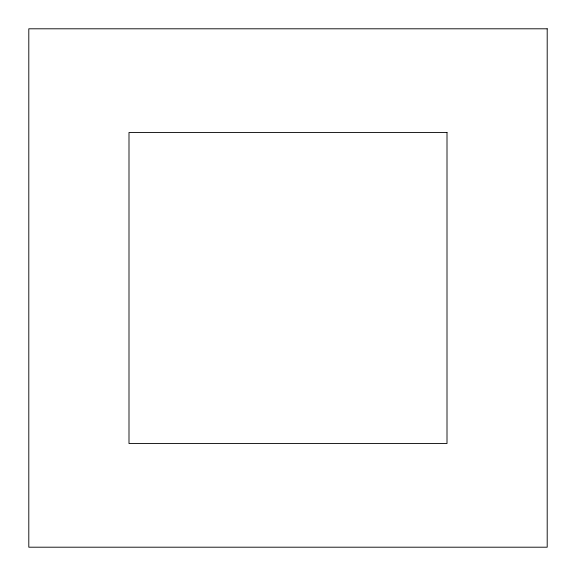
<?xml version="1.0" encoding="UTF-8"?>
<svg xmlns="http://www.w3.org/2000/svg" width="576" height="576" viewBox="0 0 576 576"><rect width="100%" height="100%" fill="white"/><g stroke="black" fill="none" stroke-linecap="round" stroke-linejoin="round"><path stroke-width="0.86" d="M547.2 28.8L28.8 28.8L28.8 547.2L547.2 547.2L547.2 28.8M447.005 132.48L128.995 132.48L128.995 443.52L447.005 443.52L447.005 132.48"/></g></svg>
